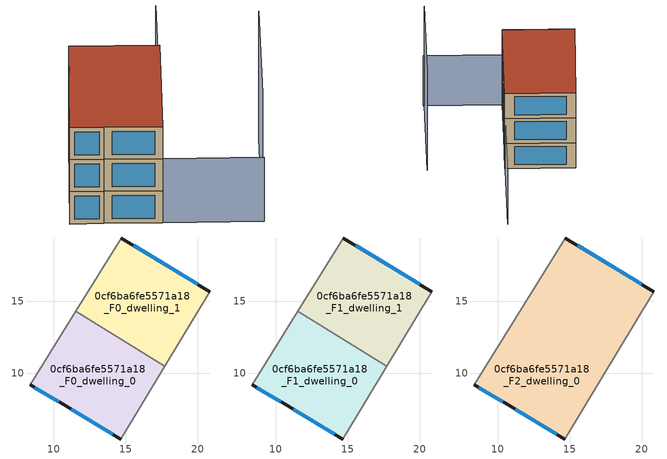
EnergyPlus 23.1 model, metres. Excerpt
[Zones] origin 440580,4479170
0cf6ba6fe5571a18_F0_dwelling_0
 floor ground (EU_floor_Construction): 17.72,10.48 14.65,5.42 10.67,7.82 8.35,9.18 11.54,14.32 z0
 wall outside (EU_wall_Construction): 8.35,9.18 10.67,7.82 14.65,5.42 z0:3
 wall adiabatic (EU_wall_Construction): 11.54,14.32 8.35,9.18 / 14.65,5.42 17.72,10.48 z0:3
 wall to 0cf6ba6fe5571a18_F0_dwelling_1 (EU_wall_Construction): 17.72,10.48 11.54,14.32 z0:3
 window (EU_Window_Construction): 11.22,7.49 14.09,5.75 / 8.67,9 10.35,8.01 z0.42:2.58
0cf6ba6fe5571a18_F0_dwelling_1
 floor ground (EU_floor_Construction): 20.86,15.66 17.72,10.48 11.54,14.32 14.71,19.4 z0
 wall outside (EU_wall_Construction): 20.86,15.66 14.71,19.4 z0:3
 wall adiabatic (EU_wall_Construction): 14.71,19.4 11.54,14.32 / 17.72,10.48 20.86,15.66 z0:3
 window (EU_Window_Construction): 20.01,16.18 15.56,18.88 z0.42:2.58
0cf6ba6fe5571a18_F1_dwelling_0
 floor to 0cf6ba6fe5571a18_F0_dwelling_0 (EU_floor_Construction): 17.72,10.48 14.65,5.42 10.67,7.82 8.35,9.18 11.54,14.32 z3
 wall outside (EU_wall_Construction): 8.35,9.18 10.67,7.82 14.65,5.42 z3:6
 wall adiabatic (EU_wall_Construction): 11.54,14.32 8.35,9.18 / 14.65,5.42 17.72,10.48 z3:6
 wall to 0cf6ba6fe5571a18_F1_dwelling_1 (EU_wall_Construction): 17.72,10.48 11.54,14.32 z3:6
 window (EU_Window_Construction): 11.22,7.49 14.09,5.75 / 8.67,9 10.35,8.01 z3.42:5.58
0cf6ba6fe5571a18_F1_dwelling_1
 floor to 0cf6ba6fe5571a18_F0_dwelling_1 (EU_floor_Construction): 20.86,15.66 17.72,10.48 11.54,14.32 14.7,19.4 z3
 wall outside (EU_wall_Construction): 20.86,15.66 14.71,19.4 z3:6
 wall adiabatic (EU_wall_Construction): 14.71,19.4 11.54,14.32 / 17.72,10.48 20.86,15.66 z3:6
 window (EU_Window_Construction): 20.01,16.18 15.56,18.88 z3.42:5.58
0cf6ba6fe5571a18_F2_dwelling_0
 floor to 0cf6ba6fe5571a18_F1_dwelling_0 (EU_floor_Construction): 17.72,10.48 14.65,5.42 10.67,7.82 8.35,9.18 11.54,14.32 z6
 floor to 0cf6ba6fe5571a18_F1_dwelling_1 (EU_floor_Construction): 20.86,15.66 17.72,10.48 11.54,14.32 14.7,19.4 z6
 wall outside (EU_wall_Construction): 8.35,9.18 10.67,7.82 14.65,5.42 / 20.86,15.66 14.71,19.4 z6:9
 wall adiabatic (EU_wall_Construction): 14.65,5.42 20.86,15.66 / 14.71,19.4 8.35,9.18 z6:9
 window (EU_Window_Construction): 11.22,7.49 14.09,5.75 / 8.67,9 10.35,8.01 / 20.01,16.18 15.56,18.88 z6.42:8.58
 roof outside (EU_roof_Construction): 14.65,5.42 20.86,15.66 14.71,19.4 8.35,9.18 10.67,7.82 z9
shading: 21.42,1.34 27.63,11.7 z0:12; 21.53,1.28 14.65,5.42 / 14.65,5.42 26.2,24.64 z0:6
[Building]
EU S2 Campaign: North Axis=0; Terrain=City; Solar Distribution=FullExterior
[Site:Location]
Madrid: Latitude=40.5; Longitude=-3.5; Time Zone=1; Elevation=609
[SizingPeriod:WeatherFileDays]
AnnualSizingPeriod: Begin Month=1; Begin Day of Month=1; End Month=12; End Day of Month=31; Day of Week for Start Day=Monday; Use Weather File Daylight Saving Period=No; Use Weather File Rain and Snow Indicators=No
[MATERIAL]
EU_InternalMass_Material: Roughness=MediumRough; Thickness=0.1; Conductivity=1; Density=1800; Specific Heat=900; Thermal Absorptance=0.9; Solar Absorptance=0.7; Visible Absorptance=0.7
[MATERIAL:NOMASS] Roughness=MediumRough; Thermal Absorptance=0.9; Solar Absorptance=0.7; Visible Absorptance=0.7
Name | Thermal Resistance
EU_wall_NoMass | 1.60022
EU_roof_NoMass | 1.57597
EU_floor_NoMass | 0.470652
[WINDOWMATERIAL:SIMPLEGLAZINGSYSTEM]
EU_Window_SimpleGlazing: UFactor=3.28802; Solar Heat Gain Coefficient=0.85; Visible Transmittance=0.85
[CONSTRUCTION]
EU_wall_Construction: EU_wall_NoMass
EU_roof_Construction: EU_roof_NoMass
EU_floor_Construction: EU_floor_NoMass
EU_InternalMass_Construction: EU_InternalMass_Material
EU_Window_Construction: EU_Window_SimpleGlazing
[ZONE] Type=1; Multiplier=1; Ceiling Height=autocalculate; Floor Area=autocalculate; Part of Total Floor Area=Yes
Name | Volume
0cf6ba6fe5571a18_F0_dwelling_0; 0cf6ba6fe5571a18_F1_dwelling_0 | 130.871
0cf6ba6fe5571a18_F2_dwelling_0 | 261.726
0cf6ba6fe5571a18_F0_dwelling_1; 0cf6ba6fe5571a18_F1_dwelling_1 | 130.865
[INTERNALMASS] Construction=EU_InternalMass_Construction
Name | Zone or ZoneList | Surface Area
0cf6ba6fe5571a18_F0_dwelling_0_EU_InternalMass | 0cf6ba6fe5571a18_F0_dwelling_0 | 43.6236
0cf6ba6fe5571a18_F0_dwelling_1_EU_InternalMass | 0cf6ba6fe5571a18_F0_dwelling_1 | 43.6218
0cf6ba6fe5571a18_F1_dwelling_0_EU_InternalMass | 0cf6ba6fe5571a18_F1_dwelling_0 | 43.6236
0cf6ba6fe5571a18_F1_dwelling_1_EU_InternalMass | 0cf6ba6fe5571a18_F1_dwelling_1 | 43.6218
0cf6ba6fe5571a18_F2_dwelling_0_EU_InternalMass | 0cf6ba6fe5571a18_F2_dwelling_0 | 87.2419
[OTHEREQUIPMENT] Fuel Type=Electricity; Design Level Calculation Method=Watts/Area; Power per Zone Floor Area=1; Fraction Latent=0; Fraction Radiant=0; Fraction Lost=0; Carbon Dioxide Generation Rate=0; EndUse Subcategory=EU_Step8_InternalGains
Name | Zone or ZoneList or Space or SpaceList | Schedule
EU_Step8_InternalGain_0cf6ba6fe5571a18_F0_dwelling_0_f000 | 0cf6ba6fe5571a18_F0_dwelling_0 | EU_Step8_GainSchedule_0cf6ba6fe5571a18_F0_dwelling_0_f000
EU_Step8_InternalGain_0cf6ba6fe5571a18_F0_dwelling_1_f000 | 0cf6ba6fe5571a18_F0_dwelling_1 | EU_Step8_GainSchedule_0cf6ba6fe5571a18_F0_dwelling_1_f000
EU_Step8_InternalGain_0cf6ba6fe5571a18_F1_dwelling_0_f000 | 0cf6ba6fe5571a18_F1_dwelling_0 | EU_Step8_GainSchedule_0cf6ba6fe5571a18_F1_dwelling_0_f000
EU_Step8_InternalGain_0cf6ba6fe5571a18_F1_dwelling_1_f000 | 0cf6ba6fe5571a18_F1_dwelling_1 | EU_Step8_GainSchedule_0cf6ba6fe5571a18_F1_dwelling_1_f000
EU_Step8_InternalGain_0cf6ba6fe5571a18_F2_dwelling_0_f000 | 0cf6ba6fe5571a18_F2_dwelling_0 | EU_Step8_GainSchedule_0cf6ba6fe5571a18_F2_dwelling_0_f000
[ZONEVENTILATION:DESIGNFLOWRATE] Schedule=EU_AlwaysOn; Design Flow Rate Calculation Method=AirChanges/Hour; Air Changes per Hour=0.480704; Ventilation Type=Natural; Fan Pressure Rise=0; Fan Total Efficiency=1; Constant Term Coefficient=1; Temperature Term Coefficient=0; Velocity Term Coefficient=0; Velocity Squared Term Coefficient=0; Minimum Indoor Temperature=-100; Maximum Indoor Temperature=100; Delta Temperature=-100; Minimum Outdoor Temperature=-100; Maximum Outdoor Temperature=100; Maximum Wind Speed=40
Name | Zone or ZoneList or Space or SpaceList
EU_ConstantAir_0cf6ba6fe5571a18_F0_dwelling_0 | 0cf6ba6fe5571a18_F0_dwelling_0
EU_ConstantAir_0cf6ba6fe5571a18_F0_dwelling_1 | 0cf6ba6fe5571a18_F0_dwelling_1
EU_ConstantAir_0cf6ba6fe5571a18_F1_dwelling_0 | 0cf6ba6fe5571a18_F1_dwelling_0
EU_ConstantAir_0cf6ba6fe5571a18_F1_dwelling_1 | 0cf6ba6fe5571a18_F1_dwelling_1
EU_ConstantAir_0cf6ba6fe5571a18_F2_dwelling_0 | 0cf6ba6fe5571a18_F2_dwelling_0
[HVACTEMPLATE:THERMOSTAT] Constant Heating Setpoint=20; Constant Cooling Setpoint=50
EU_HeatOnly_0cf6ba6fe5571a18_F0_dwelling_0; EU_HeatOnly_0cf6ba6fe5571a18_F0_dwelling_1; EU_HeatOnly_0cf6ba6fe5571a18_F1_dwelling_0; EU_HeatOnly_0cf6ba6fe5571a18_F1_dwelling_1; EU_HeatOnly_0cf6ba6fe5571a18_F2_dwelling_0
[HVACTEMPLATE:ZONE:IDEALLOADSAIRSYSTEM] System Availability Schedule=EU_AlwaysOn; Maximum Heating Supply Air Temperature=50; Minimum Cooling Supply Air Temperature=13; Maximum Heating Supply Air Humidity Ratio=0.0156; Minimum Cooling Supply Air Humidity Ratio=0.0077; Heating Limit=NoLimit; Cooling Limit=NoLimit; Heating Availability Schedule=EU_AlwaysOn; Cooling Availability Schedule=EU_CoolingOff; Dehumidification Control Type=ConstantSensibleHeatRatio; Cooling Sensible Heat Ratio=0.7; Dehumidification Setpoint=60; Humidification Control Type=None; Humidification Setpoint=30; Outdoor Air Method=None; Outdoor Air Flow Rate per Person=0.00944; Outdoor Air Flow Rate per Zone Floor Area=0; Outdoor Air Flow Rate per Zone=0; Demand Controlled Ventilation Type=None; Outdoor Air Economizer Type=NoEconomizer; Heat Recovery Type=None; Sensible Heat Recovery Effectiveness=0.7; Latent Heat Recovery Effectiveness=0.65
Name | Template Thermostat
0cf6ba6fe5571a18_F0_dwelling_0 | EU_HeatOnly_0cf6ba6fe5571a18_F0_dwelling_0
0cf6ba6fe5571a18_F0_dwelling_1 | EU_HeatOnly_0cf6ba6fe5571a18_F0_dwelling_1
0cf6ba6fe5571a18_F1_dwelling_0 | EU_HeatOnly_0cf6ba6fe5571a18_F1_dwelling_0
0cf6ba6fe5571a18_F1_dwelling_1 | EU_HeatOnly_0cf6ba6fe5571a18_F1_dwelling_1
0cf6ba6fe5571a18_F2_dwelling_0 | EU_HeatOnly_0cf6ba6fe5571a18_F2_dwelling_0
[SIZING:ZONE] Zone Cooling Design Supply Air Temperature Input Method=SupplyAirTemperature; Zone Cooling Design Supply Air Temperature=13; Zone Heating Design Supply Air Temperature Input Method=SupplyAirTemperature; Zone Heating Design Supply Air Temperature=50; Zone Cooling Design Supply Air Humidity Ratio=0.008; Zone Heating Design Supply Air Humidity Ratio=0.008; Cooling Design Air Flow Method=DesignDay; Cooling Design Air Flow Rate=0; Cooling Minimum Air Flow per Zone Floor Area=0.000762; Cooling Minimum Air Flow=0; Cooling Minimum Air Flow Fraction=0.2; Heating Design Air Flow Method=DesignDay; Heating Design Air Flow Rate=0; Heating Maximum Air Flow per Zone Floor Area=0.002032; Heating Maximum Air Flow=0.141576; Heating Maximum Air Flow Fraction=0.3; Account for Dedicated Outdoor Air System=No; Dedicated Outdoor Air System Control Strategy=NeutralSupplyAir; Dedicated Outdoor Air Low Setpoint Temperature for Design=autosize; Dedicated Outdoor Air High Setpoint Temperature for Design=autosize; Zone Load Sizing Method=Sensible Load Only No Latent Load; Zone Latent Cooling Design Supply Air Humidity Ratio Input Method=HumidityRatioDifference; Zone Cooling Design Supply Air Humidity Ratio Difference=0.005; Zone Latent Heating Design Supply Air Humidity Ratio Input Method=HumidityRatioDifference; Zone Humidification Design Supply Air Humidity Ratio Difference=0.005
0cf6ba6fe5571a18_F0_dwelling_0; 0cf6ba6fe5571a18_F0_dwelling_1; 0cf6ba6fe5571a18_F1_dwelling_0; 0cf6ba6fe5571a18_F1_dwelling_1; 0cf6ba6fe5571a18_F2_dwelling_0
[SCHEDULE:CONSTANT]
Name | Hourly Value
EU_AlwaysOn | 1
EU_CoolingOff | 0
[SCHEDULE:FILE] Column Number=1; Rows to Skip at Top=0; Number of Hours of Data=8760; Column Separator=Comma; Interpolate to Timestep=No; Minutes per Item=60; Adjust Schedule for Daylight Savings=Yes
Name | File
EU_Step8_GainSchedule_0cf6ba6fe5571a18_F0_dwelling_0_f000 | ../../schedules/0cf6ba6fe5571a18/0cf6ba6fe5571a18_F0_dwelling_0_f000_gain.csv
EU_Step8_GainSchedule_0cf6ba6fe5571a18_F0_dwelling_1_f000 | ../../schedules/0cf6ba6fe5571a18/0cf6ba6fe5571a18_F0_dwelling_1_f000_gain.csv
EU_Step8_GainSchedule_0cf6ba6fe5571a18_F1_dwelling_0_f000 | ../../schedules/0cf6ba6fe5571a18/0cf6ba6fe5571a18_F1_dwelling_0_f000_gain.csv
EU_Step8_GainSchedule_0cf6ba6fe5571a18_F1_dwelling_1_f000 | ../../schedules/0cf6ba6fe5571a18/0cf6ba6fe5571a18_F1_dwelling_1_f000_gain.csv
EU_Step8_GainSchedule_0cf6ba6fe5571a18_F2_dwelling_0_f000 | ../../schedules/0cf6ba6fe5571a18/0cf6ba6fe5571a18_F2_dwelling_0_f000_gain.csv
